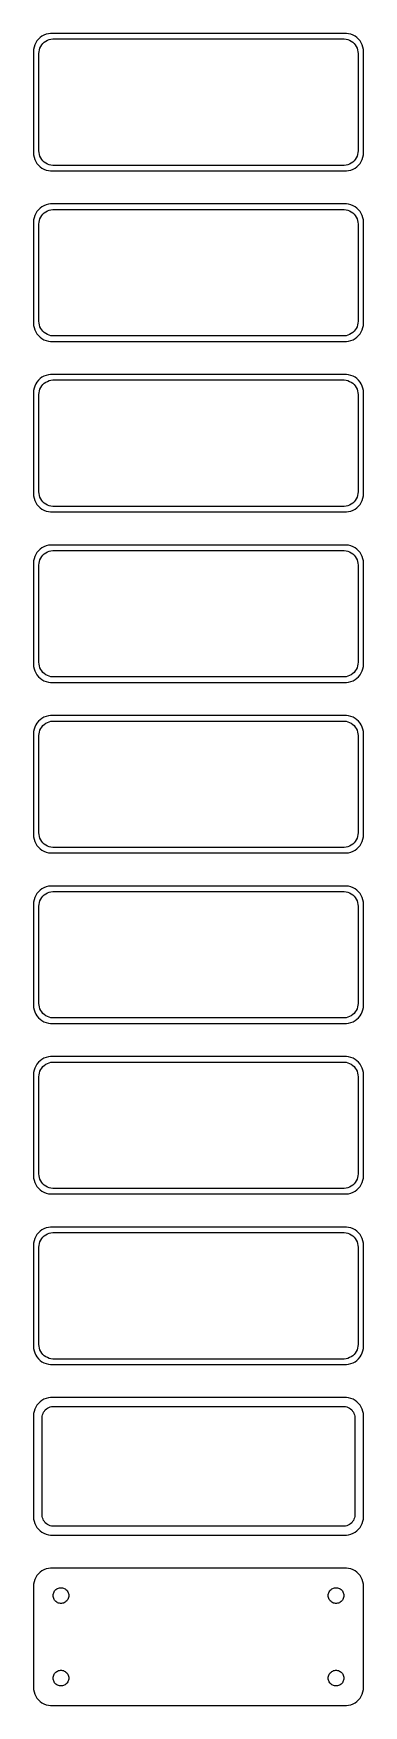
# Model space of a CAD drawing. Header units: metres. Extents: x -45 to 45, y 446 to 902.
import ezdxf

# ---------------------------------------------------------------- set-up
doc = ezdxf.new("R2010")
doc.units = ezdxf.units.M

msp = doc.modelspace()

# ---------------------------------------------------------------- linework, layer by layer
for p, q in [((-44.8429, 898.493), (-44.9606, 897.877)), ((-44.6489, 899.091), (-44.8429, 898.493)), ((-44.3815, 899.659), (-44.6489, 899.091)), ((-44.0451, 900.189), (-44.3815, 899.659)), ((-43.6448, 900.673), (-44.0451, 900.189)), ((-43.1871, 901.103), (-43.6448, 900.673)), ((-43.2191, 898.222), (-43.0052, 898.677)), ((-42.6791, 901.472), (-43.1871, 901.103)), ((-43.0052, 898.677), (-42.7361, 899.101)), ((-42.7361, 899.101), (-42.4159, 899.488)), ((-42.1289, 901.774), (-42.6791, 901.472)), ((-42.4159, 899.488), (-42.0497, 899.832)), ((-41.5451, 902.005), (-42.1289, 901.774)), ((-42.0497, 899.832), (-41.6433, 900.127)), ((-41.6433, 900.127), (-41.2031, 900.369)), ((-40.9369, 902.161), (-41.5451, 902.005)), ((-41.2031, 900.369), (-40.7361, 900.554)), ((-40.3139, 902.24), (-40.9369, 902.161)), ((-40.7361, 900.554), (-40.2495, 900.679)), ((40.3139, 902.24), (-40.3139, 902.24)), ((-40.2495, 900.679), (-39.7512, 900.742)), ((-39.7512, 900.742), (39.7512, 900.742)), ((39.7512, 900.742), (40.2495, 900.679)), ((40.2495, 900.679), (40.7361, 900.554)), ((40.9369, 902.161), (40.3139, 902.24)), ((40.7361, 900.554), (41.2031, 900.369)), ((41.5451, 902.005), (40.9369, 902.161)), ((41.2031, 900.369), (41.6433, 900.127)), ((42.1289, 901.774), (41.5451, 902.005)), ((41.6433, 900.127), (42.0497, 899.832)), ((42.0497, 899.832), (42.4159, 899.488)), ((42.6791, 901.472), (42.1289, 901.774)), ((42.4159, 899.488), (42.7361, 899.101)), ((43.1871, 901.103), (42.6791, 901.472)), ((42.7361, 899.101), (43.0052, 898.677)), ((43.0052, 898.677), (43.2191, 898.222)), ((43.6448, 900.673), (43.1871, 901.103)), ((44.0451, 900.189), (43.6448, 900.673)), ((44.3815, 899.659), (44.0451, 900.189)), ((44.6489, 899.091), (44.3815, 899.659)), ((44.8429, 898.493), (44.6489, 899.091)), ((44.9606, 897.877), (44.8429, 898.493)), ((-44.9606, 897.877), (-45, 897.25)), ((-45, 897.25), (-45, 869.75)), ((-43.5, 896.75), (-43.4685, 897.251)), ((-43.5, 870.25), (-43.5, 896.75)), ((-43.4685, 897.251), (-43.3743, 897.745)), ((-43.3743, 897.745), (-43.2191, 898.222)), ((43.2191, 898.222), (43.3743, 897.745)), ((43.3743, 897.745), (43.4685, 897.251)), ((43.4685, 897.251), (43.5, 896.75)), ((43.5, 896.75), (43.5, 870.25)), ((45, 897.25), (44.9606, 897.877)), ((45, 869.75), (45, 897.25)), ((-45, 869.75), (-44.9606, 869.123)), ((-44.9606, 869.123), (-44.8429, 868.507)), ((-44.8429, 868.507), (-44.6489, 867.909)), ((-44.6489, 867.909), (-44.3815, 867.341)), ((-44.3815, 867.341), (-44.0451, 866.811)), ((-44.0451, 866.811), (-43.6448, 866.327)), ((-43.4685, 869.749), (-43.5, 870.25)), ((-43.3743, 869.255), (-43.4685, 869.749)), ((-43.2191, 868.778), (-43.3743, 869.255)), ((-43.0052, 868.323), (-43.2191, 868.778)), ((-42.7361, 867.899), (-43.0052, 868.323)), ((-42.4159, 867.512), (-42.7361, 867.899)), ((-42.0497, 867.168), (-42.4159, 867.512)), ((-41.6433, 866.873), (-42.0497, 867.168)), ((-41.2031, 866.631), (-41.6433, 866.873)), ((-40.7361, 866.446), (-41.2031, 866.631)), ((-40.2495, 866.321), (-40.7361, 866.446)), ((40.7361, 866.446), (40.2495, 866.321)), ((41.2031, 866.631), (40.7361, 866.446)), ((41.6433, 866.873), (41.2031, 866.631)), ((42.0497, 867.168), (41.6433, 866.873)), ((42.4159, 867.512), (42.0497, 867.168)), ((42.7361, 867.899), (42.4159, 867.512)), ((43.0052, 868.323), (42.7361, 867.899)), ((43.2191, 868.778), (43.0052, 868.323)), ((43.3743, 869.255), (43.2191, 868.778)), ((43.4685, 869.749), (43.3743, 869.255)), ((43.5, 870.25), (43.4685, 869.749)), ((43.6448, 866.327), (44.0451, 866.811)), ((44.0451, 866.811), (44.3815, 867.341)), ((44.3815, 867.341), (44.6489, 867.909)), ((44.6489, 867.909), (44.8429, 868.507)), ((44.8429, 868.507), (44.9606, 869.123)), ((44.9606, 869.123), (45, 869.75)), ((-43.6448, 866.327), (-43.1871, 865.897)), ((-43.1871, 865.897), (-42.6791, 865.528)), ((-42.6791, 865.528), (-42.1289, 865.226)), ((-42.1289, 865.226), (-41.5451, 864.995)), ((-41.5451, 864.995), (-40.9369, 864.839)), ((-40.9369, 864.839), (-40.3139, 864.76)), ((-40.3139, 864.76), (40.3139, 864.76)), ((-39.7512, 866.258), (-40.2495, 866.321)), ((39.7512, 866.258), (-39.7512, 866.258)), ((40.2495, 866.321), (39.7512, 866.258)), ((40.3139, 864.76), (40.9369, 864.839)), ((40.9369, 864.839), (41.5451, 864.995)), ((41.5451, 864.995), (42.1289, 865.226)), ((42.1289, 865.226), (42.6791, 865.528)), ((42.6791, 865.528), (43.1871, 865.897)), ((43.1871, 865.897), (43.6448, 866.327)), ((-44.3815, 853.159), (-44.6489, 852.591)), ((-44.0451, 853.689), (-44.3815, 853.159)), ((-43.6448, 854.173), (-44.0451, 853.689)), ((-43.1871, 854.603), (-43.6448, 854.173)), ((-42.6791, 854.972), (-43.1871, 854.603)), ((-42.7361, 852.601), (-42.4159, 852.988)), ((-42.1289, 855.274), (-42.6791, 854.972)), ((-42.4159, 852.988), (-42.0497, 853.332)), ((-41.5451, 855.505), (-42.1289, 855.274)), ((-42.0497, 853.332), (-41.6433, 853.627)), ((-41.6433, 853.627), (-41.2031, 853.869)), ((-40.9369, 855.661), (-41.5451, 855.505)), ((-41.2031, 853.869), (-40.7361, 854.054)), ((-40.3139, 855.74), (-40.9369, 855.661)), ((-40.7361, 854.054), (-40.2495, 854.179)), ((40.3139, 855.74), (-40.3139, 855.74)), ((-40.2495, 854.179), (-39.7512, 854.242)), ((-39.7512, 854.242), (39.7512, 854.242)), ((39.7512, 854.242), (40.2495, 854.179)), ((40.2495, 854.179), (40.7361, 854.054)), ((40.9369, 855.661), (40.3139, 855.74)), ((40.7361, 854.054), (41.2031, 853.869)), ((41.5451, 855.505), (40.9369, 855.661)), ((41.2031, 853.869), (41.6433, 853.627)), ((42.1289, 855.274), (41.5451, 855.505)), ((41.6433, 853.627), (42.0497, 853.332)), ((42.0497, 853.332), (42.4159, 852.988)), ((42.6791, 854.972), (42.1289, 855.274)), ((42.4159, 852.988), (42.7361, 852.601)), ((43.1871, 854.603), (42.6791, 854.972)), ((43.6448, 854.173), (43.1871, 854.603)), ((44.0451, 853.689), (43.6448, 854.173)), ((44.3815, 853.159), (44.0451, 853.689)), ((44.6489, 852.591), (44.3815, 853.159)), ((-44.9606, 851.377), (-45, 850.75)), ((-45, 850.75), (-45, 823.25)), ((-44.8429, 851.993), (-44.9606, 851.377)), ((-44.6489, 852.591), (-44.8429, 851.993)), ((-43.5, 850.25), (-43.4685, 850.751)), ((-43.5, 823.75), (-43.5, 850.25)), ((-43.4685, 850.751), (-43.3743, 851.245)), ((-43.3743, 851.245), (-43.2191, 851.722)), ((-43.2191, 851.722), (-43.0052, 852.177)), ((-43.0052, 852.177), (-42.7361, 852.601)), ((42.7361, 852.601), (43.0052, 852.177)), ((43.0052, 852.177), (43.2191, 851.722)), ((43.2191, 851.722), (43.3743, 851.245)), ((43.3743, 851.245), (43.4685, 850.751)), ((43.4685, 850.751), (43.5, 850.25)), ((43.5, 850.25), (43.5, 823.75)), ((44.8429, 851.993), (44.6489, 852.591)), ((44.9606, 851.377), (44.8429, 851.993)), ((45, 850.75), (44.9606, 851.377)), ((45, 823.25), (45, 850.75)), ((-45, 823.25), (-44.9606, 822.623)), ((-44.9606, 822.623), (-44.8429, 822.007)), ((-44.8429, 822.007), (-44.6489, 821.409)), ((-44.6489, 821.409), (-44.3815, 820.841)), ((-44.3815, 820.841), (-44.0451, 820.311)), ((-43.4685, 823.249), (-43.5, 823.75)), ((-43.3743, 822.755), (-43.4685, 823.249)), ((-43.2191, 822.278), (-43.3743, 822.755)), ((-43.0052, 821.823), (-43.2191, 822.278)), ((-42.7361, 821.399), (-43.0052, 821.823)), ((-42.4159, 821.012), (-42.7361, 821.399)), ((-42.0497, 820.668), (-42.4159, 821.012)), ((42.4159, 821.012), (42.0497, 820.668)), ((42.7361, 821.399), (42.4159, 821.012)), ((43.0052, 821.823), (42.7361, 821.399)), ((43.2191, 822.278), (43.0052, 821.823)), ((43.3743, 822.755), (43.2191, 822.278)), ((43.4685, 823.249), (43.3743, 822.755)), ((43.5, 823.75), (43.4685, 823.249)), ((44.0451, 820.311), (44.3815, 820.841)), ((44.3815, 820.841), (44.6489, 821.409)), ((44.6489, 821.409), (44.8429, 822.007)), ((44.8429, 822.007), (44.9606, 822.623)), ((44.9606, 822.623), (45, 823.25)), ((-44.0451, 820.311), (-43.6448, 819.827)), ((-43.6448, 819.827), (-43.1871, 819.397)), ((-43.1871, 819.397), (-42.6791, 819.028)), ((-42.6791, 819.028), (-42.1289, 818.726)), ((-42.1289, 818.726), (-41.5451, 818.495)), ((-41.6433, 820.373), (-42.0497, 820.668)), ((-41.2031, 820.131), (-41.6433, 820.373)), ((-41.5451, 818.495), (-40.9369, 818.339)), ((-40.7361, 819.946), (-41.2031, 820.131)), ((-40.9369, 818.339), (-40.3139, 818.26)), ((-40.2495, 819.821), (-40.7361, 819.946)), ((-40.3139, 818.26), (40.3139, 818.26)), ((-39.7512, 819.758), (-40.2495, 819.821)), ((39.7512, 819.758), (-39.7512, 819.758)), ((40.2495, 819.821), (39.7512, 819.758)), ((40.7361, 819.946), (40.2495, 819.821)), ((40.3139, 818.26), (40.9369, 818.339)), ((41.2031, 820.131), (40.7361, 819.946)), ((40.9369, 818.339), (41.5451, 818.495)), ((41.6433, 820.373), (41.2031, 820.131)), ((41.5451, 818.495), (42.1289, 818.726)), ((42.0497, 820.668), (41.6433, 820.373)), ((42.1289, 818.726), (42.6791, 819.028)), ((42.6791, 819.028), (43.1871, 819.397)), ((43.1871, 819.397), (43.6448, 819.827)), ((43.6448, 819.827), (44.0451, 820.311)), ((-44.0451, 807.189), (-44.3815, 806.659)), ((-43.6448, 807.673), (-44.0451, 807.189)), ((-43.1871, 808.103), (-43.6448, 807.673)), ((-42.6791, 808.472), (-43.1871, 808.103)), ((-42.1289, 808.774), (-42.6791, 808.472)), ((-41.5451, 809.005), (-42.1289, 808.774)), ((-42.0497, 806.832), (-41.6433, 807.127)), ((-41.6433, 807.127), (-41.2031, 807.369)), ((-40.9369, 809.161), (-41.5451, 809.005)), ((-41.2031, 807.369), (-40.7361, 807.554)), ((-40.3139, 809.24), (-40.9369, 809.161)), ((-40.7361, 807.554), (-40.2495, 807.679)), ((40.3139, 809.24), (-40.3139, 809.24)), ((-40.2495, 807.679), (-39.7512, 807.742)), ((-39.7512, 807.742), (39.7512, 807.742)), ((39.7512, 807.742), (40.2495, 807.679)), ((40.2495, 807.679), (40.7361, 807.554)), ((40.9369, 809.161), (40.3139, 809.24)), ((40.7361, 807.554), (41.2031, 807.369)), ((41.5451, 809.005), (40.9369, 809.161)), ((41.2031, 807.369), (41.6433, 807.127)), ((42.1289, 808.774), (41.5451, 809.005)), ((41.6433, 807.127), (42.0497, 806.832)), ((42.6791, 808.472), (42.1289, 808.774)), ((43.1871, 808.103), (42.6791, 808.472)), ((43.6448, 807.673), (43.1871, 808.103)), ((44.0451, 807.189), (43.6448, 807.673)), ((44.3815, 806.659), (44.0451, 807.189)), ((-44.9606, 804.877), (-45, 804.25)), ((-45, 804.25), (-45, 776.75)), ((-44.8429, 805.493), (-44.9606, 804.877)), ((-44.6489, 806.091), (-44.8429, 805.493)), ((-44.3815, 806.659), (-44.6489, 806.091)), ((-43.5, 803.75), (-43.4685, 804.251)), ((-43.5, 777.25), (-43.5, 803.75)), ((-43.4685, 804.251), (-43.3743, 804.745)), ((-43.3743, 804.745), (-43.2191, 805.222)), ((-43.2191, 805.222), (-43.0052, 805.677)), ((-43.0052, 805.677), (-42.7361, 806.101)), ((-42.7361, 806.101), (-42.4159, 806.488)), ((-42.4159, 806.488), (-42.0497, 806.832)), ((42.0497, 806.832), (42.4159, 806.488)), ((42.4159, 806.488), (42.7361, 806.101)), ((42.7361, 806.101), (43.0052, 805.677)), ((43.0052, 805.677), (43.2191, 805.222)), ((43.2191, 805.222), (43.3743, 804.745)), ((43.3743, 804.745), (43.4685, 804.251)), ((43.4685, 804.251), (43.5, 803.75)), ((43.5, 803.75), (43.5, 777.25)), ((44.6489, 806.091), (44.3815, 806.659)), ((44.8429, 805.493), (44.6489, 806.091)), ((44.9606, 804.877), (44.8429, 805.493)), ((45, 804.25), (44.9606, 804.877)), ((45, 776.75), (45, 804.25)), ((-45, 776.75), (-44.9606, 776.123)), ((-44.9606, 776.123), (-44.8429, 775.507)), ((-44.8429, 775.507), (-44.6489, 774.909)), ((-43.4685, 776.749), (-43.5, 777.25)), ((-43.3743, 776.255), (-43.4685, 776.749)), ((-43.2191, 775.778), (-43.3743, 776.255)), ((-43.0052, 775.323), (-43.2191, 775.778)), ((-42.7361, 774.899), (-43.0052, 775.323)), ((43.0052, 775.323), (42.7361, 774.899)), ((43.2191, 775.778), (43.0052, 775.323)), ((43.3743, 776.255), (43.2191, 775.778)), ((43.4685, 776.749), (43.3743, 776.255)), ((43.5, 777.25), (43.4685, 776.749)), ((44.6489, 774.909), (44.8429, 775.507)), ((44.8429, 775.507), (44.9606, 776.123)), ((44.9606, 776.123), (45, 776.75)), ((-44.6489, 774.909), (-44.3815, 774.341)), ((-44.3815, 774.341), (-44.0451, 773.811)), ((-44.0451, 773.811), (-43.6448, 773.327)), ((-43.6448, 773.327), (-43.1871, 772.897)), ((-43.1871, 772.897), (-42.6791, 772.528)), ((-42.4159, 774.512), (-42.7361, 774.899)), ((-42.6791, 772.528), (-42.1289, 772.226)), ((-42.0497, 774.168), (-42.4159, 774.512)), ((-42.1289, 772.226), (-41.5451, 771.995)), ((-41.6433, 773.873), (-42.0497, 774.168)), ((-41.2031, 773.631), (-41.6433, 773.873)), ((-41.5451, 771.995), (-40.9369, 771.839)), ((-40.7361, 773.446), (-41.2031, 773.631)), ((-40.9369, 771.839), (-40.3139, 771.76)), ((-40.2495, 773.321), (-40.7361, 773.446)), ((-40.3139, 771.76), (40.3139, 771.76)), ((-39.7512, 773.258), (-40.2495, 773.321)), ((39.7512, 773.258), (-39.7512, 773.258)), ((40.2495, 773.321), (39.7512, 773.258)), ((40.7361, 773.446), (40.2495, 773.321)), ((40.3139, 771.76), (40.9369, 771.839)), ((41.2031, 773.631), (40.7361, 773.446)), ((40.9369, 771.839), (41.5451, 771.995)), ((41.6433, 773.873), (41.2031, 773.631)), ((41.5451, 771.995), (42.1289, 772.226)), ((42.0497, 774.168), (41.6433, 773.873)), ((42.4159, 774.512), (42.0497, 774.168)), ((42.1289, 772.226), (42.6791, 772.528)), ((42.7361, 774.899), (42.4159, 774.512)), ((42.6791, 772.528), (43.1871, 772.897)), ((43.1871, 772.897), (43.6448, 773.327)), ((43.6448, 773.327), (44.0451, 773.811)), ((44.0451, 773.811), (44.3815, 774.341)), ((44.3815, 774.341), (44.6489, 774.909)), ((-43.1871, 761.603), (-43.6448, 761.173)), ((-42.6791, 761.972), (-43.1871, 761.603)), ((-42.1289, 762.274), (-42.6791, 761.972)), ((-41.5451, 762.505), (-42.1289, 762.274)), ((-40.9369, 762.661), (-41.5451, 762.505)), ((-40.3139, 762.74), (-40.9369, 762.661)), ((40.3139, 762.74), (-40.3139, 762.74)), ((40.9369, 762.661), (40.3139, 762.74)), ((41.5451, 762.505), (40.9369, 762.661)), ((42.1289, 762.274), (41.5451, 762.505)), ((42.6791, 761.972), (42.1289, 762.274)), ((43.1871, 761.603), (42.6791, 761.972)), ((43.6448, 761.173), (43.1871, 761.603)), ((-44.9606, 758.377), (-45, 757.75)), ((-45, 757.75), (-45, 730.25)), ((-44.8429, 758.993), (-44.9606, 758.377)), ((-44.6489, 759.591), (-44.8429, 758.993)), ((-44.3815, 760.159), (-44.6489, 759.591)), ((-44.0451, 760.689), (-44.3815, 760.159)), ((-43.6448, 761.173), (-44.0451, 760.689)), ((-43.5, 757.25), (-43.4685, 757.751)), ((-43.5, 730.75), (-43.5, 757.25)), ((-43.4685, 757.751), (-43.3743, 758.245)), ((-43.3743, 758.245), (-43.2191, 758.722)), ((-43.2191, 758.722), (-43.0052, 759.177)), ((-43.0052, 759.177), (-42.7361, 759.601)), ((-42.7361, 759.601), (-42.4159, 759.988)), ((-42.4159, 759.988), (-42.0497, 760.332)), ((-42.0497, 760.332), (-41.6433, 760.627)), ((-41.6433, 760.627), (-41.2031, 760.869)), ((-41.2031, 760.869), (-40.7361, 761.054)), ((-40.7361, 761.054), (-40.2495, 761.179)), ((-40.2495, 761.179), (-39.7512, 761.242)), ((-39.7512, 761.242), (39.7512, 761.242)), ((39.7512, 761.242), (40.2495, 761.179)), ((40.2495, 761.179), (40.7361, 761.054)), ((40.7361, 761.054), (41.2031, 760.869)), ((41.2031, 760.869), (41.6433, 760.627)), ((41.6433, 760.627), (42.0497, 760.332)), ((42.0497, 760.332), (42.4159, 759.988)), ((42.4159, 759.988), (42.7361, 759.601)), ((42.7361, 759.601), (43.0052, 759.177)), ((43.0052, 759.177), (43.2191, 758.722)), ((43.2191, 758.722), (43.3743, 758.245)), ((43.3743, 758.245), (43.4685, 757.751)), ((43.4685, 757.751), (43.5, 757.25)), ((43.5, 757.25), (43.5, 730.75)), ((44.0451, 760.689), (43.6448, 761.173)), ((44.3815, 760.159), (44.0451, 760.689)), ((44.6489, 759.591), (44.3815, 760.159)), ((44.8429, 758.993), (44.6489, 759.591)), ((44.9606, 758.377), (44.8429, 758.993)), ((45, 757.75), (44.9606, 758.377)), ((45, 730.25), (45, 757.75)), ((-45, 730.25), (-44.9606, 729.623)), ((-44.9606, 729.623), (-44.8429, 729.007)), ((-43.4685, 730.249), (-43.5, 730.75)), ((-43.3743, 729.755), (-43.4685, 730.249)), ((-43.2191, 729.278), (-43.3743, 729.755)), ((43.3743, 729.755), (43.2191, 729.278)), ((43.4685, 730.249), (43.3743, 729.755)), ((43.5, 730.75), (43.4685, 730.249)), ((44.8429, 729.007), (44.9606, 729.623)), ((44.9606, 729.623), (45, 730.25)), ((-44.8429, 729.007), (-44.6489, 728.409)), ((-44.6489, 728.409), (-44.3815, 727.841)), ((-44.3815, 727.841), (-44.0451, 727.311)), ((-44.0451, 727.311), (-43.6448, 726.827)), ((-43.6448, 726.827), (-43.1871, 726.397)), ((-43.0052, 728.823), (-43.2191, 729.278)), ((-43.1871, 726.397), (-42.6791, 726.028)), ((-42.7361, 728.399), (-43.0052, 728.823)), ((-42.4159, 728.012), (-42.7361, 728.399)), ((-42.6791, 726.028), (-42.1289, 725.726)), ((-42.0497, 727.668), (-42.4159, 728.012)), ((-42.1289, 725.726), (-41.5451, 725.495)), ((-41.6433, 727.373), (-42.0497, 727.668)), ((-41.2031, 727.131), (-41.6433, 727.373)), ((-41.5451, 725.495), (-40.9369, 725.339)), ((-40.7361, 726.946), (-41.2031, 727.131)), ((-40.9369, 725.339), (-40.3139, 725.26)), ((-40.2495, 726.821), (-40.7361, 726.946)), ((-40.3139, 725.26), (40.3139, 725.26)), ((-39.7512, 726.758), (-40.2495, 726.821)), ((39.7512, 726.758), (-39.7512, 726.758)), ((40.2495, 726.821), (39.7512, 726.758)), ((40.7361, 726.946), (40.2495, 726.821)), ((40.3139, 725.26), (40.9369, 725.339)), ((41.2031, 727.131), (40.7361, 726.946)), ((40.9369, 725.339), (41.5451, 725.495)), ((41.6433, 727.373), (41.2031, 727.131)), ((41.5451, 725.495), (42.1289, 725.726)), ((42.0497, 727.668), (41.6433, 727.373)), ((42.4159, 728.012), (42.0497, 727.668)), ((42.1289, 725.726), (42.6791, 726.028)), ((42.7361, 728.399), (42.4159, 728.012)), ((42.6791, 726.028), (43.1871, 726.397)), ((43.0052, 728.823), (42.7361, 728.399)), ((43.2191, 729.278), (43.0052, 728.823)), ((43.1871, 726.397), (43.6448, 726.827)), ((43.6448, 726.827), (44.0451, 727.311)), ((44.0451, 727.311), (44.3815, 727.841)), ((44.3815, 727.841), (44.6489, 728.409)), ((44.6489, 728.409), (44.8429, 729.007)), ((-41.5451, 716.005), (-42.1289, 715.774)), ((-40.9369, 716.161), (-41.5451, 716.005)), ((-40.3139, 716.24), (-40.9369, 716.161)), ((40.3139, 716.24), (-40.3139, 716.24)), ((40.9369, 716.161), (40.3139, 716.24)), ((41.5451, 716.005), (40.9369, 716.161)), ((42.1289, 715.774), (41.5451, 716.005)), ((-44.9606, 711.877), (-45, 711.25)), ((-44.8429, 712.493), (-44.9606, 711.877)), ((-44.6489, 713.091), (-44.8429, 712.493)), ((-44.3815, 713.659), (-44.6489, 713.091)), ((-44.0451, 714.189), (-44.3815, 713.659)), ((-43.6448, 714.673), (-44.0451, 714.189)), ((-43.1871, 715.103), (-43.6448, 714.673)), ((-43.4685, 711.251), (-43.3743, 711.745)), ((-43.3743, 711.745), (-43.2191, 712.222)), ((-43.2191, 712.222), (-43.0052, 712.677)), ((-42.6791, 715.472), (-43.1871, 715.103)), ((-43.0052, 712.677), (-42.7361, 713.101)), ((-42.7361, 713.101), (-42.4159, 713.488)), ((-42.1289, 715.774), (-42.6791, 715.472)), ((-42.4159, 713.488), (-42.0497, 713.832)), ((-42.0497, 713.832), (-41.6433, 714.127)), ((-41.6433, 714.127), (-41.2031, 714.369)), ((-41.2031, 714.369), (-40.7361, 714.554)), ((-40.7361, 714.554), (-40.2495, 714.679)), ((-40.2495, 714.679), (-39.7512, 714.742)), ((-39.7512, 714.742), (39.7512, 714.742)), ((39.7512, 714.742), (40.2495, 714.679)), ((40.2495, 714.679), (40.7361, 714.554)), ((40.7361, 714.554), (41.2031, 714.369)), ((41.2031, 714.369), (41.6433, 714.127)), ((41.6433, 714.127), (42.0497, 713.832)), ((42.0497, 713.832), (42.4159, 713.488)), ((42.6791, 715.472), (42.1289, 715.774)), ((42.4159, 713.488), (42.7361, 713.101)), ((43.1871, 715.103), (42.6791, 715.472)), ((42.7361, 713.101), (43.0052, 712.677)), ((43.0052, 712.677), (43.2191, 712.222)), ((43.6448, 714.673), (43.1871, 715.103)), ((43.2191, 712.222), (43.3743, 711.745)), ((43.3743, 711.745), (43.4685, 711.251)), ((44.0451, 714.189), (43.6448, 714.673)), ((44.3815, 713.659), (44.0451, 714.189)), ((44.6489, 713.091), (44.3815, 713.659)), ((44.8429, 712.493), (44.6489, 713.091)), ((44.9606, 711.877), (44.8429, 712.493)), ((45, 711.25), (44.9606, 711.877)), ((-45, 711.25), (-45, 683.75)), ((-43.5, 710.75), (-43.4685, 711.251)), ((-43.5, 684.25), (-43.5, 710.75)), ((43.4685, 711.251), (43.5, 710.75)), ((43.5, 710.75), (43.5, 684.25)), ((45, 683.75), (45, 711.25)), ((-43.4685, 683.749), (-43.5, 684.25)), ((43.5, 684.25), (43.4685, 683.749)), ((-45, 683.75), (-44.9606, 683.123)), ((-44.9606, 683.123), (-44.8429, 682.507)), ((-44.8429, 682.507), (-44.6489, 681.909)), ((-44.6489, 681.909), (-44.3815, 681.341)), ((-44.3815, 681.341), (-44.0451, 680.811)), ((-44.0451, 680.811), (-43.6448, 680.327)), ((-43.6448, 680.327), (-43.1871, 679.897)), ((-43.3743, 683.255), (-43.4685, 683.749)), ((-43.2191, 682.778), (-43.3743, 683.255)), ((-43.0052, 682.323), (-43.2191, 682.778)), ((-43.1871, 679.897), (-42.6791, 679.528)), ((-42.7361, 681.899), (-43.0052, 682.323)), ((-42.4159, 681.512), (-42.7361, 681.899)), ((-42.6791, 679.528), (-42.1289, 679.226)), ((-42.0497, 681.168), (-42.4159, 681.512)), ((-41.6433, 680.873), (-42.0497, 681.168)), ((-41.2031, 680.631), (-41.6433, 680.873)), ((-40.7361, 680.446), (-41.2031, 680.631)), ((-40.2495, 680.321), (-40.7361, 680.446)), ((-39.7512, 680.258), (-40.2495, 680.321)), ((39.7512, 680.258), (-39.7512, 680.258)), ((40.2495, 680.321), (39.7512, 680.258)), ((40.7361, 680.446), (40.2495, 680.321)), ((41.2031, 680.631), (40.7361, 680.446)), ((41.6433, 680.873), (41.2031, 680.631)), ((42.0497, 681.168), (41.6433, 680.873)), ((42.4159, 681.512), (42.0497, 681.168)), ((42.1289, 679.226), (42.6791, 679.528)), ((42.7361, 681.899), (42.4159, 681.512)), ((42.6791, 679.528), (43.1871, 679.897)), ((43.0052, 682.323), (42.7361, 681.899)), ((43.2191, 682.778), (43.0052, 682.323)), ((43.1871, 679.897), (43.6448, 680.327)), ((43.3743, 683.255), (43.2191, 682.778)), ((43.4685, 683.749), (43.3743, 683.255)), ((43.6448, 680.327), (44.0451, 680.811)), ((44.0451, 680.811), (44.3815, 681.341)), ((44.3815, 681.341), (44.6489, 681.909)), ((44.6489, 681.909), (44.8429, 682.507)), ((44.8429, 682.507), (44.9606, 683.123)), ((44.9606, 683.123), (45, 683.75)), ((-42.1289, 679.226), (-41.5451, 678.995)), ((-41.5451, 678.995), (-40.9369, 678.839)), ((-40.9369, 678.839), (-40.3139, 678.76)), ((-40.3139, 678.76), (40.3139, 678.76)), ((40.3139, 678.76), (40.9369, 678.839)), ((40.9369, 678.839), (41.5451, 678.995)), ((41.5451, 678.995), (42.1289, 679.226)), ((-44.8429, 665.993), (-44.9606, 665.377)), ((-44.6489, 666.591), (-44.8429, 665.993)), ((-44.3815, 667.159), (-44.6489, 666.591)), ((-44.0451, 667.689), (-44.3815, 667.159)), ((-43.6448, 668.173), (-44.0451, 667.689)), ((-43.1871, 668.603), (-43.6448, 668.173)), ((-43.2191, 665.722), (-43.0052, 666.177)), ((-42.6791, 668.972), (-43.1871, 668.603)), ((-43.0052, 666.177), (-42.7361, 666.601)), ((-42.7361, 666.601), (-42.4159, 666.988)), ((-42.1289, 669.274), (-42.6791, 668.972)), ((-42.4159, 666.988), (-42.0497, 667.332)), ((-41.5451, 669.505), (-42.1289, 669.274)), ((-42.0497, 667.332), (-41.6433, 667.627)), ((-41.6433, 667.627), (-41.2031, 667.869)), ((-40.9369, 669.661), (-41.5451, 669.505)), ((-41.2031, 667.869), (-40.7361, 668.054)), ((-40.3139, 669.74), (-40.9369, 669.661)), ((-40.7361, 668.054), (-40.2495, 668.179)), ((40.3139, 669.74), (-40.3139, 669.74)), ((-40.2495, 668.179), (-39.7512, 668.242)), ((-39.7512, 668.242), (39.7512, 668.242)), ((39.7512, 668.242), (40.2495, 668.179)), ((40.2495, 668.179), (40.7361, 668.054)), ((40.9369, 669.661), (40.3139, 669.74)), ((40.7361, 668.054), (41.2031, 667.869)), ((41.5451, 669.505), (40.9369, 669.661)), ((41.2031, 667.869), (41.6433, 667.627)), ((42.1289, 669.274), (41.5451, 669.505)), ((41.6433, 667.627), (42.0497, 667.332)), ((42.0497, 667.332), (42.4159, 666.988)), ((42.6791, 668.972), (42.1289, 669.274)), ((42.4159, 666.988), (42.7361, 666.601)), ((43.1871, 668.603), (42.6791, 668.972)), ((42.7361, 666.601), (43.0052, 666.177)), ((43.0052, 666.177), (43.2191, 665.722)), ((43.6448, 668.173), (43.1871, 668.603)), ((44.0451, 667.689), (43.6448, 668.173)), ((44.3815, 667.159), (44.0451, 667.689)), ((44.6489, 666.591), (44.3815, 667.159)), ((44.8429, 665.993), (44.6489, 666.591)), ((44.9606, 665.377), (44.8429, 665.993)), ((-44.9606, 665.377), (-45, 664.75)), ((-45, 664.75), (-45, 637.25)), ((-43.5, 664.25), (-43.4685, 664.751)), ((-43.5, 637.75), (-43.5, 664.25)), ((-43.4685, 664.751), (-43.3743, 665.245)), ((-43.3743, 665.245), (-43.2191, 665.722)), ((43.2191, 665.722), (43.3743, 665.245)), ((43.3743, 665.245), (43.4685, 664.751)), ((43.4685, 664.751), (43.5, 664.25)), ((43.5, 664.25), (43.5, 637.75)), ((45, 664.75), (44.9606, 665.377)), ((45, 637.25), (45, 664.75)), ((-45, 637.25), (-44.9606, 636.623)), ((-44.9606, 636.623), (-44.8429, 636.007)), ((-44.8429, 636.007), (-44.6489, 635.409)), ((-44.6489, 635.409), (-44.3815, 634.841)), ((-44.3815, 634.841), (-44.0451, 634.311)), ((-44.0451, 634.311), (-43.6448, 633.827)), ((-43.6448, 633.827), (-43.1871, 633.397)), ((-43.4685, 637.249), (-43.5, 637.75)), ((-43.3743, 636.755), (-43.4685, 637.249)), ((-43.2191, 636.278), (-43.3743, 636.755)), ((-43.0052, 635.823), (-43.2191, 636.278)), ((-42.7361, 635.399), (-43.0052, 635.823)), ((-42.4159, 635.012), (-42.7361, 635.399)), ((-42.0497, 634.668), (-42.4159, 635.012)), ((-41.6433, 634.373), (-42.0497, 634.668)), ((-41.2031, 634.131), (-41.6433, 634.373)), ((-40.7361, 633.946), (-41.2031, 634.131)), ((-40.2495, 633.821), (-40.7361, 633.946)), ((-39.7512, 633.758), (-40.2495, 633.821)), ((40.2495, 633.821), (39.7512, 633.758)), ((40.7361, 633.946), (40.2495, 633.821)), ((41.2031, 634.131), (40.7361, 633.946)), ((41.6433, 634.373), (41.2031, 634.131)), ((42.0497, 634.668), (41.6433, 634.373)), ((42.4159, 635.012), (42.0497, 634.668)), ((42.7361, 635.399), (42.4159, 635.012)), ((43.0052, 635.823), (42.7361, 635.399)), ((43.2191, 636.278), (43.0052, 635.823)), ((43.1871, 633.397), (43.6448, 633.827)), ((43.3743, 636.755), (43.2191, 636.278)), ((43.4685, 637.249), (43.3743, 636.755)), ((43.5, 637.75), (43.4685, 637.249)), ((43.6448, 633.827), (44.0451, 634.311)), ((44.0451, 634.311), (44.3815, 634.841)), ((44.3815, 634.841), (44.6489, 635.409)), ((44.6489, 635.409), (44.8429, 636.007)), ((44.8429, 636.007), (44.9606, 636.623)), ((44.9606, 636.623), (45, 637.25)), ((-43.1871, 633.397), (-42.6791, 633.028)), ((-42.6791, 633.028), (-42.1289, 632.726)), ((-42.1289, 632.726), (-41.5451, 632.495)), ((-41.5451, 632.495), (-40.9369, 632.339)), ((-40.9369, 632.339), (-40.3139, 632.26)), ((-40.3139, 632.26), (40.3139, 632.26)), ((39.7512, 633.758), (-39.7512, 633.758)), ((40.3139, 632.26), (40.9369, 632.339)), ((40.9369, 632.339), (41.5451, 632.495)), ((41.5451, 632.495), (42.1289, 632.726)), ((42.1289, 632.726), (42.6791, 633.028)), ((42.6791, 633.028), (43.1871, 633.397)), ((-44.3815, 620.659), (-44.6489, 620.091)), ((-44.0451, 621.189), (-44.3815, 620.659)), ((-43.6448, 621.673), (-44.0451, 621.189)), ((-43.1871, 622.103), (-43.6448, 621.673)), ((-42.6791, 622.472), (-43.1871, 622.103)), ((-42.7361, 620.101), (-42.4159, 620.488)), ((-42.1289, 622.774), (-42.6791, 622.472)), ((-42.4159, 620.488), (-42.0497, 620.832)), ((-41.5451, 623.005), (-42.1289, 622.774)), ((-42.0497, 620.832), (-41.6433, 621.127)), ((-41.6433, 621.127), (-41.2031, 621.369)), ((-40.9369, 623.161), (-41.5451, 623.005)), ((-41.2031, 621.369), (-40.7361, 621.554)), ((-40.3139, 623.24), (-40.9369, 623.161)), ((-40.7361, 621.554), (-40.2495, 621.679)), ((40.3139, 623.24), (-40.3139, 623.24)), ((-40.2495, 621.679), (-39.7512, 621.742)), ((-39.7512, 621.742), (39.7512, 621.742)), ((39.7512, 621.742), (40.2495, 621.679)), ((40.2495, 621.679), (40.7361, 621.554)), ((40.9369, 623.161), (40.3139, 623.24)), ((40.7361, 621.554), (41.2031, 621.369)), ((41.5451, 623.005), (40.9369, 623.161)), ((41.2031, 621.369), (41.6433, 621.127)), ((42.1289, 622.774), (41.5451, 623.005)), ((41.6433, 621.127), (42.0497, 620.832)), ((42.0497, 620.832), (42.4159, 620.488)), ((42.6791, 622.472), (42.1289, 622.774)), ((42.4159, 620.488), (42.7361, 620.101)), ((43.1871, 622.103), (42.6791, 622.472)), ((43.6448, 621.673), (43.1871, 622.103)), ((44.0451, 621.189), (43.6448, 621.673)), ((44.3815, 620.659), (44.0451, 621.189)), ((44.6489, 620.091), (44.3815, 620.659)), ((-44.9606, 618.877), (-45, 618.25)), ((-45, 618.25), (-45, 590.75)), ((-44.8429, 619.493), (-44.9606, 618.877)), ((-44.6489, 620.091), (-44.8429, 619.493)), ((-43.5, 617.75), (-43.4685, 618.251)), ((-43.5, 591.25), (-43.5, 617.75)), ((-43.4685, 618.251), (-43.3743, 618.745)), ((-43.3743, 618.745), (-43.2191, 619.222)), ((-43.2191, 619.222), (-43.0052, 619.677)), ((-43.0052, 619.677), (-42.7361, 620.101)), ((42.7361, 620.101), (43.0052, 619.677)), ((43.0052, 619.677), (43.2191, 619.222)), ((43.2191, 619.222), (43.3743, 618.745)), ((43.3743, 618.745), (43.4685, 618.251)), ((43.4685, 618.251), (43.5, 617.75)), ((43.5, 617.75), (43.5, 591.25)), ((44.8429, 619.493), (44.6489, 620.091)), ((44.9606, 618.877), (44.8429, 619.493)), ((45, 618.25), (44.9606, 618.877)), ((45, 590.75), (45, 618.25)), ((-45, 590.75), (-44.9606, 590.123)), ((-44.9606, 590.123), (-44.8429, 589.507)), ((-44.8429, 589.507), (-44.6489, 588.909)), ((-44.6489, 588.909), (-44.3815, 588.341)), ((-44.3815, 588.341), (-44.0451, 587.811)), ((-43.4685, 590.749), (-43.5, 591.25)), ((-43.3743, 590.255), (-43.4685, 590.749)), ((-43.2191, 589.778), (-43.3743, 590.255)), ((-43.0052, 589.323), (-43.2191, 589.778)), ((-42.7361, 588.899), (-43.0052, 589.323)), ((-42.4159, 588.512), (-42.7361, 588.899)), ((-42.0497, 588.168), (-42.4159, 588.512)), ((42.4159, 588.512), (42.0497, 588.168)), ((42.7361, 588.899), (42.4159, 588.512)), ((43.0052, 589.323), (42.7361, 588.899)), ((43.2191, 589.778), (43.0052, 589.323)), ((43.3743, 590.255), (43.2191, 589.778)), ((43.4685, 590.749), (43.3743, 590.255)), ((43.5, 591.25), (43.4685, 590.749)), ((44.0451, 587.811), (44.3815, 588.341)), ((44.3815, 588.341), (44.6489, 588.909)), ((44.6489, 588.909), (44.8429, 589.507)), ((44.8429, 589.507), (44.9606, 590.123)), ((44.9606, 590.123), (45, 590.75)), ((-44.0451, 587.811), (-43.6448, 587.327)), ((-43.6448, 587.327), (-43.1871, 586.897)), ((-43.1871, 586.897), (-42.6791, 586.528)), ((-42.6791, 586.528), (-42.1289, 586.226)), ((-42.1289, 586.226), (-41.5451, 585.995)), ((-41.6433, 587.873), (-42.0497, 588.168)), ((-41.2031, 587.631), (-41.6433, 587.873)), ((-41.5451, 585.995), (-40.9369, 585.839)), ((-40.7361, 587.446), (-41.2031, 587.631)), ((-40.9369, 585.839), (-40.3139, 585.76)), ((-40.2495, 587.321), (-40.7361, 587.446)), ((-40.3139, 585.76), (40.3139, 585.76)), ((-39.7512, 587.258), (-40.2495, 587.321)), ((39.7512, 587.258), (-39.7512, 587.258)), ((40.2495, 587.321), (39.7512, 587.258)), ((40.7361, 587.446), (40.2495, 587.321)), ((40.3139, 585.76), (40.9369, 585.839)), ((41.2031, 587.631), (40.7361, 587.446)), ((40.9369, 585.839), (41.5451, 585.995)), ((41.6433, 587.873), (41.2031, 587.631)), ((41.5451, 585.995), (42.1289, 586.226)), ((42.0497, 588.168), (41.6433, 587.873)), ((42.1289, 586.226), (42.6791, 586.528)), ((42.6791, 586.528), (43.1871, 586.897)), ((43.1871, 586.897), (43.6448, 587.327)), ((43.6448, 587.327), (44.0451, 587.811)), ((-44.0451, 574.689), (-44.3815, 574.159)), ((-43.6448, 575.173), (-44.0451, 574.689)), ((-43.1871, 575.603), (-43.6448, 575.173)), ((-42.6791, 575.972), (-43.1871, 575.603)), ((-42.1289, 576.274), (-42.6791, 575.972)), ((-41.5451, 576.505), (-42.1289, 576.274)), ((-42.0497, 574.332), (-41.6433, 574.627)), ((-41.6433, 574.627), (-41.2031, 574.869)), ((-40.9369, 576.661), (-41.5451, 576.505)), ((-41.2031, 574.869), (-40.7361, 575.054)), ((-40.3139, 576.74), (-40.9369, 576.661)), ((-40.7361, 575.054), (-40.2495, 575.179)), ((40.3139, 576.74), (-40.3139, 576.74)), ((-40.2495, 575.179), (-39.7512, 575.242)), ((-39.7512, 575.242), (39.7512, 575.242)), ((39.7512, 575.242), (40.2495, 575.179)), ((40.2495, 575.179), (40.7361, 575.054)), ((40.9369, 576.661), (40.3139, 576.74)), ((40.7361, 575.054), (41.2031, 574.869)), ((41.5451, 576.505), (40.9369, 576.661)), ((41.2031, 574.869), (41.6433, 574.627)), ((42.1289, 576.274), (41.5451, 576.505)), ((41.6433, 574.627), (42.0497, 574.332)), ((42.6791, 575.972), (42.1289, 576.274)), ((43.1871, 575.603), (42.6791, 575.972)), ((43.6448, 575.173), (43.1871, 575.603)), ((44.0451, 574.689), (43.6448, 575.173)), ((44.3815, 574.159), (44.0451, 574.689)), ((-44.9606, 572.377), (-45, 571.75)), ((-45, 571.75), (-45, 544.25)), ((-44.8429, 572.993), (-44.9606, 572.377)), ((-44.6489, 573.591), (-44.8429, 572.993)), ((-44.3815, 574.159), (-44.6489, 573.591)), ((-43.5, 571.25), (-43.4685, 571.751)), ((-43.5, 544.75), (-43.5, 571.25)), ((-43.4685, 571.751), (-43.3743, 572.245)), ((-43.3743, 572.245), (-43.2191, 572.722)), ((-43.2191, 572.722), (-43.0052, 573.177)), ((-43.0052, 573.177), (-42.7361, 573.601)), ((-42.7361, 573.601), (-42.4159, 573.988)), ((-42.4159, 573.988), (-42.0497, 574.332)), ((42.0497, 574.332), (42.4159, 573.988)), ((42.4159, 573.988), (42.7361, 573.601)), ((42.7361, 573.601), (43.0052, 573.177)), ((43.0052, 573.177), (43.2191, 572.722)), ((43.2191, 572.722), (43.3743, 572.245)), ((43.3743, 572.245), (43.4685, 571.751)), ((43.4685, 571.751), (43.5, 571.25)), ((43.5, 571.25), (43.5, 544.75)), ((44.6489, 573.591), (44.3815, 574.159)), ((44.8429, 572.993), (44.6489, 573.591)), ((44.9606, 572.377), (44.8429, 572.993)), ((45, 571.75), (44.9606, 572.377)), ((45, 544.25), (45, 571.75)), ((-45, 544.25), (-44.9606, 543.623)), ((-44.9606, 543.623), (-44.8429, 543.007)), ((-44.8429, 543.007), (-44.6489, 542.409)), ((-43.4685, 544.249), (-43.5, 544.75)), ((-43.3743, 543.755), (-43.4685, 544.249)), ((-43.2191, 543.278), (-43.3743, 543.755)), ((-43.0052, 542.823), (-43.2191, 543.278)), ((-42.7361, 542.399), (-43.0052, 542.823)), ((43.0052, 542.823), (42.7361, 542.399)), ((43.2191, 543.278), (43.0052, 542.823)), ((43.3743, 543.755), (43.2191, 543.278)), ((43.4685, 544.249), (43.3743, 543.755)), ((43.5, 544.75), (43.4685, 544.249)), ((44.6489, 542.409), (44.8429, 543.007)), ((44.8429, 543.007), (44.9606, 543.623)), ((44.9606, 543.623), (45, 544.25)), ((-44.6489, 542.409), (-44.3815, 541.841)), ((-44.3815, 541.841), (-44.0451, 541.311)), ((-44.0451, 541.311), (-43.6448, 540.827)), ((-43.6448, 540.827), (-43.1871, 540.397)), ((-43.1871, 540.397), (-42.6791, 540.028)), ((-42.4159, 542.012), (-42.7361, 542.399)), ((-42.6791, 540.028), (-42.1289, 539.726)), ((-42.0497, 541.668), (-42.4159, 542.012)), ((-42.1289, 539.726), (-41.5451, 539.495)), ((-41.6433, 541.373), (-42.0497, 541.668)), ((-41.2031, 541.131), (-41.6433, 541.373)), ((-41.5451, 539.495), (-40.9369, 539.339)), ((-40.7361, 540.946), (-41.2031, 541.131)), ((-40.9369, 539.339), (-40.3139, 539.26)), ((-40.2495, 540.821), (-40.7361, 540.946)), ((-40.3139, 539.26), (40.3139, 539.26)), ((-39.7512, 540.758), (-40.2495, 540.821)), ((39.7512, 540.758), (-39.7512, 540.758)), ((40.2495, 540.821), (39.7512, 540.758)), ((40.7361, 540.946), (40.2495, 540.821)), ((40.3139, 539.26), (40.9369, 539.339)), ((41.2031, 541.131), (40.7361, 540.946)), ((40.9369, 539.339), (41.5451, 539.495)), ((41.6433, 541.373), (41.2031, 541.131)), ((41.5451, 539.495), (42.1289, 539.726)), ((42.0497, 541.668), (41.6433, 541.373)), ((42.4159, 542.012), (42.0497, 541.668)), ((42.1289, 539.726), (42.6791, 540.028)), ((42.7361, 542.399), (42.4159, 542.012)), ((42.6791, 540.028), (43.1871, 540.397)), ((43.1871, 540.397), (43.6448, 540.827)), ((43.6448, 540.827), (44.0451, 541.311)), ((44.0451, 541.311), (44.3815, 541.841)), ((44.3815, 541.841), (44.6489, 542.409)), ((-43.1871, 529.103), (-43.6448, 528.673)), ((-42.6791, 529.472), (-43.1871, 529.103)), ((-42.1289, 529.774), (-42.6791, 529.472)), ((-41.5451, 530.005), (-42.1289, 529.774)), ((-40.9369, 530.161), (-41.5451, 530.005)), ((-40.3139, 530.24), (-40.9369, 530.161)), ((40.3139, 530.24), (-40.3139, 530.24)), ((40.9369, 530.161), (40.3139, 530.24)), ((41.5451, 530.005), (40.9369, 530.161)), ((42.1289, 529.774), (41.5451, 530.005)), ((42.6791, 529.472), (42.1289, 529.774)), ((43.1871, 529.103), (42.6791, 529.472)), ((43.6448, 528.673), (43.1871, 529.103)), ((-44.9606, 525.877), (-45, 525.25)), ((-45, 525.25), (-45, 497.75)), ((-44.8429, 526.493), (-44.9606, 525.877)), ((-44.6489, 527.091), (-44.8429, 526.493)), ((-44.3815, 527.659), (-44.6489, 527.091)), ((-44.0451, 528.189), (-44.3815, 527.659)), ((-43.6448, 528.673), (-44.0451, 528.189)), ((-42.6129, 524.75), (-42.5884, 525.14)), ((-42.6129, 498.25), (-42.6129, 524.75)), ((-42.5884, 525.14), (-42.5151, 525.524)), ((-42.5151, 525.524), (-42.3943, 525.896)), ((-42.3943, 525.896), (-42.2279, 526.25)), ((-42.2279, 526.25), (-42.0184, 526.58)), ((-42.0184, 526.58), (-41.7692, 526.881)), ((-41.7692, 526.881), (-41.4842, 527.149)), ((-41.4842, 527.149), (-41.168, 527.378)), ((-41.168, 527.378), (-40.8254, 527.567)), ((-40.8254, 527.567), (-40.4619, 527.711)), ((-40.4619, 527.711), (-40.0833, 527.808)), ((-40.0833, 527.808), (-39.6954, 527.857)), ((-39.6954, 527.857), (39.6954, 527.857)), ((39.6954, 527.857), (40.0833, 527.808)), ((40.0833, 527.808), (40.4619, 527.711)), ((40.4619, 527.711), (40.8254, 527.567)), ((40.8254, 527.567), (41.168, 527.378)), ((41.168, 527.378), (41.4842, 527.149)), ((41.4842, 527.149), (41.7692, 526.881)), ((41.7692, 526.881), (42.0184, 526.58)), ((42.0184, 526.58), (42.2279, 526.25)), ((42.2279, 526.25), (42.3943, 525.896)), ((42.3943, 525.896), (42.5151, 525.524)), ((42.5151, 525.524), (42.5884, 525.14)), ((42.5884, 525.14), (42.6129, 524.75)), ((42.6129, 524.75), (42.6129, 498.25)), ((44.0451, 528.189), (43.6448, 528.673)), ((44.3815, 527.659), (44.0451, 528.189)), ((44.6489, 527.091), (44.3815, 527.659)), ((44.8429, 526.493), (44.6489, 527.091)), ((44.9606, 525.877), (44.8429, 526.493)), ((45, 525.25), (44.9606, 525.877)), ((45, 497.75), (45, 525.25)), ((-45, 497.75), (-44.9606, 497.123)), ((-44.9606, 497.123), (-44.8429, 496.507)), ((-42.5884, 497.86), (-42.6129, 498.25)), ((-42.5151, 497.476), (-42.5884, 497.86)), ((-42.3943, 497.104), (-42.5151, 497.476)), ((-42.2279, 496.75), (-42.3943, 497.104)), ((42.3943, 497.104), (42.2279, 496.75)), ((42.5151, 497.476), (42.3943, 497.104)), ((42.5884, 497.86), (42.5151, 497.476)), ((42.6129, 498.25), (42.5884, 497.86)), ((44.8429, 496.507), (44.9606, 497.123)), ((44.9606, 497.123), (45, 497.75)), ((-44.8429, 496.507), (-44.6489, 495.909)), ((-44.6489, 495.909), (-44.3815, 495.341)), ((-44.3815, 495.341), (-44.0451, 494.811)), ((-44.0451, 494.811), (-43.6448, 494.327)), ((-43.6448, 494.327), (-43.1871, 493.897)), ((-43.1871, 493.897), (-42.6791, 493.528)), ((-42.6791, 493.528), (-42.1289, 493.226)), ((-42.0184, 496.42), (-42.2279, 496.75)), ((-42.1289, 493.226), (-41.5451, 492.995)), ((-41.7692, 496.119), (-42.0184, 496.42)), ((-41.4842, 495.851), (-41.7692, 496.119)), ((-41.5451, 492.995), (-40.9369, 492.839)), ((-41.168, 495.622), (-41.4842, 495.851)), ((-40.8254, 495.433), (-41.168, 495.622)), ((-40.9369, 492.839), (-40.3139, 492.76)), ((-40.4619, 495.289), (-40.8254, 495.433)), ((-40.0833, 495.192), (-40.4619, 495.289)), ((-40.3139, 492.76), (40.3139, 492.76)), ((-39.6954, 495.143), (-40.0833, 495.192)), ((39.6954, 495.143), (-39.6954, 495.143)), ((40.0833, 495.192), (39.6954, 495.143)), ((40.4619, 495.289), (40.0833, 495.192)), ((40.3139, 492.76), (40.9369, 492.839)), ((40.8254, 495.433), (40.4619, 495.289)), ((41.168, 495.622), (40.8254, 495.433)), ((40.9369, 492.839), (41.5451, 492.995)), ((41.4842, 495.851), (41.168, 495.622)), ((41.7692, 496.119), (41.4842, 495.851)), ((41.5451, 492.995), (42.1289, 493.226)), ((42.0184, 496.42), (41.7692, 496.119)), ((42.2279, 496.75), (42.0184, 496.42)), ((42.1289, 493.226), (42.6791, 493.528)), ((42.6791, 493.528), (43.1871, 493.897)), ((43.1871, 493.897), (43.6448, 494.327)), ((43.6448, 494.327), (44.0451, 494.811)), ((44.0451, 494.811), (44.3815, 495.341)), ((44.3815, 495.341), (44.6489, 495.909)), ((44.6489, 495.909), (44.8429, 496.507)), ((-41.5451, 483.505), (-42.1289, 483.274)), ((-40.9369, 483.661), (-41.5451, 483.505)), ((-40.3139, 483.74), (-40.9369, 483.661)), ((40.3139, 483.74), (-40.3139, 483.74)), ((40.9369, 483.661), (40.3139, 483.74)), ((41.5451, 483.505), (40.9369, 483.661)), ((42.1289, 483.274), (41.5451, 483.505)), ((-44.9606, 479.377), (-45, 478.75)), ((-44.8429, 479.993), (-44.9606, 479.377)), ((-44.6489, 480.591), (-44.8429, 479.993)), ((-44.3815, 481.159), (-44.6489, 480.591)), ((-44.0451, 481.689), (-44.3815, 481.159)), ((-43.6448, 482.173), (-44.0451, 481.689)), ((-43.1871, 482.603), (-43.6448, 482.173)), ((-42.6791, 482.972), (-43.1871, 482.603)), ((-42.1289, 483.274), (-42.6791, 482.972)), ((42.6791, 482.972), (42.1289, 483.274)), ((43.1871, 482.603), (42.6791, 482.972)), ((43.6448, 482.173), (43.1871, 482.603)), ((44.0451, 481.689), (43.6448, 482.173)), ((44.3815, 481.159), (44.0451, 481.689)), ((44.6489, 480.591), (44.3815, 481.159)), ((44.8429, 479.993), (44.6489, 480.591)), ((44.9606, 479.377), (44.8429, 479.993)), ((45, 478.75), (44.9606, 479.377)), ((-45, 478.75), (-45, 451.25)), ((-39.6353, 476.25), (-39.6185, 476.518)), ((-39.6185, 475.982), (-39.6353, 476.25)), ((-39.6185, 476.518), (-39.5682, 476.781)), ((-39.5682, 475.719), (-39.6185, 475.982)), ((-39.5682, 476.781), (-39.4853, 477.036)), ((-39.4853, 475.464), (-39.5682, 475.719)), ((-39.4853, 477.036), (-39.3712, 477.279)), ((-39.3712, 475.221), (-39.4853, 475.464)), ((-39.3712, 477.279), (-39.2275, 477.505)), ((-39.2275, 474.995), (-39.3712, 475.221)), ((-39.2275, 477.505), (-39.0565, 477.712)), ((-39.0565, 474.788), (-39.2275, 474.995)), ((-39.0565, 477.712), (-38.8611, 477.895)), ((-38.8611, 474.605), (-39.0565, 474.788)), ((-38.8611, 477.895), (-38.6441, 478.053)), ((-38.6441, 474.447), (-38.8611, 474.605)), ((-38.6441, 478.053), (-38.4092, 478.182)), ((-38.4092, 474.318), (-38.6441, 474.447)), ((-38.4092, 478.182), (-38.1598, 478.281)), ((-38.1598, 474.219), (-38.4092, 474.318)), ((-38.1598, 478.281), (-37.9001, 478.347)), ((-37.9001, 478.347), (-37.6341, 478.381)), ((-37.6341, 478.381), (-37.3659, 478.381)), ((-37.3659, 478.381), (-37.0999, 478.347)), ((-37.0999, 478.347), (-36.8401, 478.281)), ((-36.8401, 478.281), (-36.5908, 478.182)), ((-36.5908, 474.318), (-36.8401, 474.219)), ((-36.5908, 478.182), (-36.3559, 478.053)), ((-36.3559, 474.447), (-36.5908, 474.318)), ((-36.3559, 478.053), (-36.1389, 477.895)), ((-36.1389, 474.605), (-36.3559, 474.447)), ((-36.1389, 477.895), (-35.9434, 477.712)), ((-35.9434, 474.788), (-36.1389, 474.605)), ((-35.9434, 477.712), (-35.7725, 477.505)), ((-35.7725, 474.995), (-35.9434, 474.788)), ((-35.7725, 477.505), (-35.6288, 477.279)), ((-35.6288, 475.221), (-35.7725, 474.995)), ((-35.6288, 477.279), (-35.5146, 477.036)), ((-35.5146, 475.464), (-35.6288, 475.221)), ((-35.5146, 477.036), (-35.4318, 476.781)), ((-35.4318, 475.719), (-35.5146, 475.464)), ((-35.4318, 476.781), (-35.3815, 476.518)), ((-35.3815, 475.982), (-35.4318, 475.719)), ((-35.3815, 476.518), (-35.3647, 476.25)), ((-35.3647, 476.25), (-35.3815, 475.982)), ((35.3647, 476.25), (35.3815, 476.518)), ((35.3815, 475.982), (35.3647, 476.25)), ((35.3815, 476.518), (35.4318, 476.781)), ((35.4318, 475.719), (35.3815, 475.982)), ((35.4318, 476.781), (35.5146, 477.036)), ((35.5146, 475.464), (35.4318, 475.719)), ((35.5146, 477.036), (35.6288, 477.279)), ((35.6288, 475.221), (35.5146, 475.464)), ((35.6288, 477.279), (35.7725, 477.505)), ((35.7725, 474.995), (35.6288, 475.221)), ((35.7725, 477.505), (35.9434, 477.712)), ((35.9434, 474.788), (35.7725, 474.995)), ((35.9434, 477.712), (36.1389, 477.895)), ((36.1389, 474.605), (35.9434, 474.788)), ((36.1389, 477.895), (36.3559, 478.053)), ((36.3559, 474.447), (36.1389, 474.605)), ((36.3559, 478.053), (36.5908, 478.182)), ((36.5908, 474.318), (36.3559, 474.447)), ((36.5908, 478.182), (36.8401, 478.281)), ((36.8401, 474.219), (36.5908, 474.318)), ((36.8401, 478.281), (37.0999, 478.347)), ((37.0999, 478.347), (37.3659, 478.381)), ((37.3659, 478.381), (37.6341, 478.381)), ((37.6341, 478.381), (37.9001, 478.347)), ((37.9001, 478.347), (38.1598, 478.281)), ((38.1598, 478.281), (38.4092, 478.182)), ((38.4092, 474.318), (38.1598, 474.219)), ((38.4092, 478.182), (38.6441, 478.053)), ((38.6441, 474.447), (38.4092, 474.318)), ((38.6441, 478.053), (38.8611, 477.895)), ((38.8611, 474.605), (38.6441, 474.447)), ((38.8611, 477.895), (39.0565, 477.712)), ((39.0565, 474.788), (38.8611, 474.605)), ((39.0565, 477.712), (39.2275, 477.505)), ((39.2275, 474.995), (39.0565, 474.788)), ((39.2275, 477.505), (39.3712, 477.279)), ((39.3712, 475.221), (39.2275, 474.995)), ((39.3712, 477.279), (39.4853, 477.036)), ((39.4853, 475.464), (39.3712, 475.221)), ((39.4853, 477.036), (39.5682, 476.781)), ((39.5682, 475.719), (39.4853, 475.464)), ((39.5682, 476.781), (39.6185, 476.518)), ((39.6185, 475.982), (39.5682, 475.719)), ((39.6185, 476.518), (39.6353, 476.25)), ((39.6353, 476.25), (39.6185, 475.982)), ((45, 451.25), (45, 478.75)), ((-37.9001, 474.153), (-38.1598, 474.219)), ((-37.6341, 474.119), (-37.9001, 474.153)), ((-37.3659, 474.119), (-37.6341, 474.119)), ((-37.0999, 474.153), (-37.3659, 474.119)), ((-36.8401, 474.219), (-37.0999, 474.153)), ((37.0999, 474.153), (36.8401, 474.219)), ((37.3659, 474.119), (37.0999, 474.153)), ((37.6341, 474.119), (37.3659, 474.119)), ((37.9001, 474.153), (37.6341, 474.119)), ((38.1598, 474.219), (37.9001, 474.153)), ((-39.6353, 453.75), (-39.6185, 454.018)), ((-39.6185, 453.482), (-39.6353, 453.75)), ((-39.6185, 454.018), (-39.5682, 454.281)), ((-39.5682, 453.219), (-39.6185, 453.482)), ((-39.5682, 454.281), (-39.4853, 454.536)), ((-39.4853, 452.964), (-39.5682, 453.219)), ((-39.4853, 454.536), (-39.3712, 454.779)), ((-39.3712, 452.721), (-39.4853, 452.964)), ((-39.3712, 454.779), (-39.2275, 455.005)), ((-39.2275, 452.495), (-39.3712, 452.721)), ((-39.2275, 455.005), (-39.0565, 455.212)), ((-39.0565, 452.288), (-39.2275, 452.495)), ((-39.0565, 455.212), (-38.8611, 455.395)), ((-38.8611, 452.105), (-39.0565, 452.288)), ((-38.8611, 455.395), (-38.6441, 455.553)), ((-38.6441, 451.947), (-38.8611, 452.105)), ((-38.6441, 455.553), (-38.4092, 455.682)), ((-38.4092, 451.818), (-38.6441, 451.947)), ((-38.4092, 455.682), (-38.1598, 455.781)), ((-38.1598, 451.719), (-38.4092, 451.818)), ((-38.1598, 455.781), (-37.9001, 455.847)), ((-37.9001, 451.653), (-38.1598, 451.719)), ((-37.9001, 455.847), (-37.6341, 455.881)), ((-37.6341, 451.619), (-37.9001, 451.653)), ((-37.6341, 455.881), (-37.3659, 455.881)), ((-37.3659, 451.619), (-37.6341, 451.619)), ((-37.3659, 455.881), (-37.0999, 455.847)), ((-37.0999, 451.653), (-37.3659, 451.619)), ((-37.0999, 455.847), (-36.8401, 455.781)), ((-36.8401, 451.719), (-37.0999, 451.653)), ((-36.8401, 455.781), (-36.5908, 455.682)), ((-36.5908, 451.818), (-36.8401, 451.719)), ((-36.5908, 455.682), (-36.3559, 455.553)), ((-36.3559, 451.947), (-36.5908, 451.818)), ((-36.3559, 455.553), (-36.1389, 455.395)), ((-36.1389, 452.105), (-36.3559, 451.947)), ((-36.1389, 455.395), (-35.9434, 455.212)), ((-35.9434, 452.288), (-36.1389, 452.105)), ((-35.9434, 455.212), (-35.7725, 455.005)), ((-35.7725, 452.495), (-35.9434, 452.288)), ((-35.7725, 455.005), (-35.6288, 454.779)), ((-35.6288, 452.721), (-35.7725, 452.495)), ((-35.6288, 454.779), (-35.5146, 454.536)), ((-35.5146, 452.964), (-35.6288, 452.721)), ((-35.5146, 454.536), (-35.4318, 454.281)), ((-35.4318, 453.219), (-35.5146, 452.964)), ((-35.4318, 454.281), (-35.3815, 454.018)), ((-35.3815, 453.482), (-35.4318, 453.219)), ((-35.3815, 454.018), (-35.3647, 453.75)), ((-35.3647, 453.75), (-35.3815, 453.482)), ((35.3647, 453.75), (35.3815, 454.018)), ((35.3815, 453.482), (35.3647, 453.75)), ((35.3815, 454.018), (35.4318, 454.281)), ((35.4318, 453.219), (35.3815, 453.482)), ((35.4318, 454.281), (35.5146, 454.536)), ((35.5146, 452.964), (35.4318, 453.219)), ((35.5146, 454.536), (35.6288, 454.779)), ((35.6288, 452.721), (35.5146, 452.964)), ((35.6288, 454.779), (35.7725, 455.005)), ((35.7725, 452.495), (35.6288, 452.721)), ((35.7725, 455.005), (35.9434, 455.212)), ((35.9434, 452.288), (35.7725, 452.495)), ((35.9434, 455.212), (36.1389, 455.395)), ((36.1389, 452.105), (35.9434, 452.288)), ((36.1389, 455.395), (36.3559, 455.553)), ((36.3559, 451.947), (36.1389, 452.105)), ((36.3559, 455.553), (36.5908, 455.682)), ((36.5908, 451.818), (36.3559, 451.947)), ((36.5908, 455.682), (36.8401, 455.781)), ((36.8401, 451.719), (36.5908, 451.818)), ((36.8401, 455.781), (37.0999, 455.847)), ((37.0999, 451.653), (36.8401, 451.719)), ((37.0999, 455.847), (37.3659, 455.881)), ((37.3659, 451.619), (37.0999, 451.653)), ((37.3659, 455.881), (37.6341, 455.881)), ((37.6341, 451.619), (37.3659, 451.619)), ((37.6341, 455.881), (37.9001, 455.847)), ((37.9001, 451.653), (37.6341, 451.619)), ((37.9001, 455.847), (38.1598, 455.781)), ((38.1598, 451.719), (37.9001, 451.653)), ((38.1598, 455.781), (38.4092, 455.682)), ((38.4092, 451.818), (38.1598, 451.719)), ((38.4092, 455.682), (38.6441, 455.553)), ((38.6441, 451.947), (38.4092, 451.818)), ((38.6441, 455.553), (38.8611, 455.395)), ((38.8611, 452.105), (38.6441, 451.947)), ((38.8611, 455.395), (39.0565, 455.212)), ((39.0565, 452.288), (38.8611, 452.105)), ((39.0565, 455.212), (39.2275, 455.005)), ((39.2275, 452.495), (39.0565, 452.288)), ((39.2275, 455.005), (39.3712, 454.779)), ((39.3712, 452.721), (39.2275, 452.495)), ((39.3712, 454.779), (39.4853, 454.536)), ((39.4853, 452.964), (39.3712, 452.721)), ((39.4853, 454.536), (39.5682, 454.281)), ((39.5682, 453.219), (39.4853, 452.964)), ((39.5682, 454.281), (39.6185, 454.018)), ((39.6185, 453.482), (39.5682, 453.219)), ((39.6185, 454.018), (39.6353, 453.75)), ((39.6353, 453.75), (39.6185, 453.482)), ((-45, 451.25), (-44.9606, 450.623)), ((-44.9606, 450.623), (-44.8429, 450.007)), ((-44.8429, 450.007), (-44.6489, 449.409)), ((-44.6489, 449.409), (-44.3815, 448.841)), ((-44.3815, 448.841), (-44.0451, 448.311)), ((-44.0451, 448.311), (-43.6448, 447.827)), ((-43.6448, 447.827), (-43.1871, 447.397)), ((-43.1871, 447.397), (-42.6791, 447.028)), ((-42.6791, 447.028), (-42.1289, 446.726)), ((42.1289, 446.726), (42.6791, 447.028)), ((42.6791, 447.028), (43.1871, 447.397)), ((43.1871, 447.397), (43.6448, 447.827)), ((43.6448, 447.827), (44.0451, 448.311)), ((44.0451, 448.311), (44.3815, 448.841)), ((44.3815, 448.841), (44.6489, 449.409)), ((44.6489, 449.409), (44.8429, 450.007)), ((44.8429, 450.007), (44.9606, 450.623)), ((44.9606, 450.623), (45, 451.25)), ((-42.1289, 446.726), (-41.5451, 446.495)), ((-41.5451, 446.495), (-40.9369, 446.339)), ((-40.9369, 446.339), (-40.3139, 446.26)), ((-40.3139, 446.26), (40.3139, 446.26)), ((40.3139, 446.26), (40.9369, 446.339)), ((40.9369, 446.339), (41.5451, 446.495)), ((41.5451, 446.495), (42.1289, 446.726))]:
    msp.add_line(p, q)

doc.saveas('drawing.dxf')
